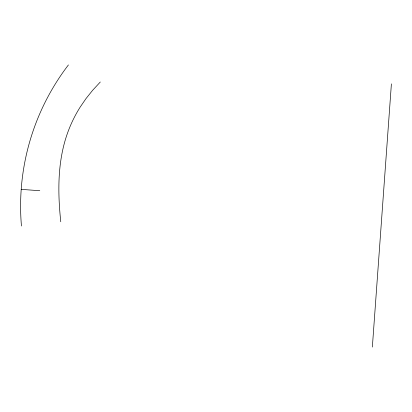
<?xml version="1.0" encoding="UTF-8"?>
<svg xmlns="http://www.w3.org/2000/svg" width="412" height="412" viewBox="0 0 412 412"><rect width="100%" height="100%" fill="white"/><g stroke="black" fill="none" stroke-linecap="round" stroke-linejoin="round"><path stroke-width="0.62" d="M372.355 347.058L391.4 83.883M100.296 82.014L92.659 90.264L85.964 98.643L80.155 107.135A131.294 131.294 0 0 0 67.501 133.158C57.392 161.509 57.67 192.213 60.77 221.78M21.295 189.376L39.779 190.715M21.45 226.003A232.414 232.414 0 0 1 68.413 64.942"/></g></svg>
